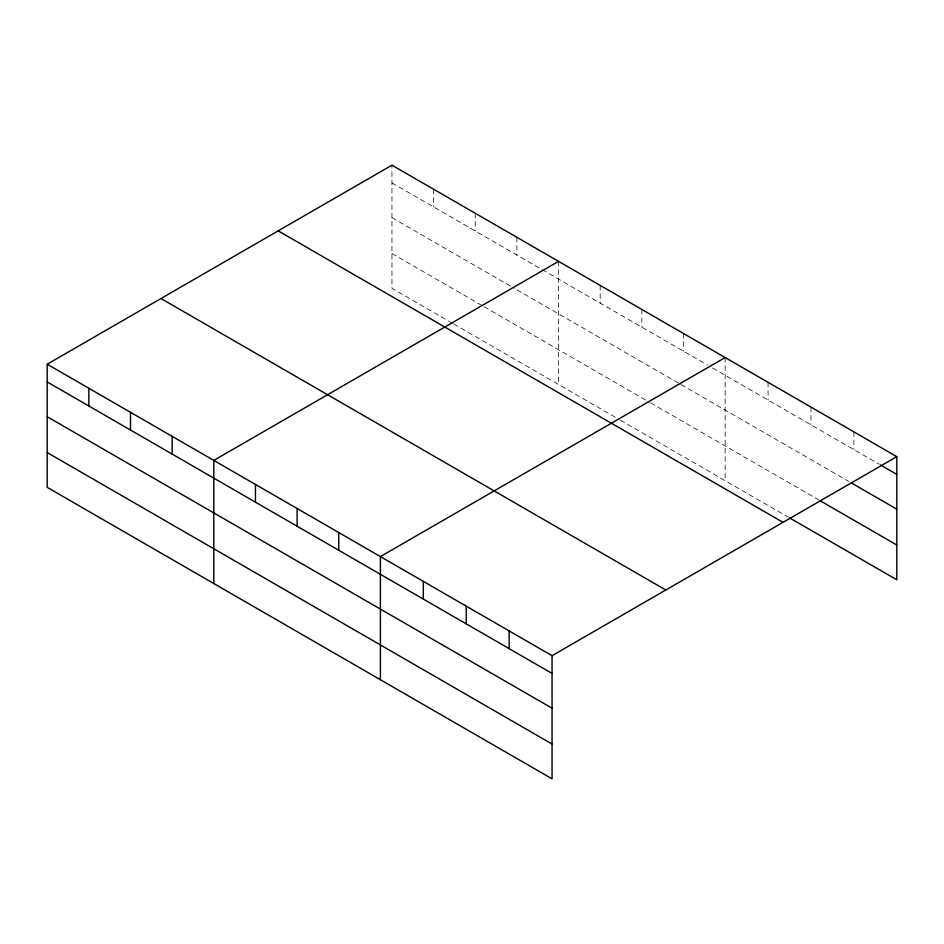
<?xml version="1.0" encoding="UTF-8"?>
<svg xmlns="http://www.w3.org/2000/svg" width="944" height="944" viewBox="0 0 944 944"><rect width="100%" height="100%" fill="white"/><g stroke="black" fill="none" stroke-linecap="round" stroke-linejoin="round"><path stroke-width="0.71" stroke-dasharray="4.72 3.54" d="M452.53 323.285L391.949 288.309L391.949 165.176M391.949 182.9L540.877 268.887M542.139 269.618L707.481 365.068M712.531 367.983L879.135 464.177M391.949 217.686L514.374 288.368M516.899 289.832L679.715 383.83M680.978 384.55L848.833 481.475M391.949 253.523L482.821 305.986M484.083 306.717L649.425 402.179M650.687 402.911L818.542 499.824M453.793 324.016L619.134 419.478M620.397 420.198L788.252 517.123M853.883 431.88L853.883 449.604M810.979 407.1L810.979 424.824M768.062 382.332L768.062 400.044M725.145 357.552L725.145 480.685M683.503 333.503L683.503 351.227M641.849 309.455L641.849 327.179M600.195 285.407L600.195 303.13M558.553 261.37L558.553 384.491M516.899 237.322L516.899 255.045M475.245 213.273L475.245 230.997M433.591 189.225L433.591 206.948"/><path stroke-width="1.42" d="M789.514 517.843L896.8 579.781L896.8 456.648L391.949 165.176L47.2 364.219L47.2 487.352L552.051 778.824L552.051 655.691L47.2 364.219M558.553 261.37L213.804 460.401L213.804 583.534M725.145 357.552L380.408 556.582L380.408 679.715M552.051 655.691L896.8 456.648M880.398 464.908L896.8 474.372M851.358 482.927L896.8 509.158M819.805 500.556L896.8 544.995M278.185 230.855L783.036 522.339M160.964 298.528L665.815 590.012M47.2 381.942L552.051 673.414M47.2 416.717L552.051 708.201M47.2 452.565L552.051 744.037M509.146 630.911L509.146 648.634M466.23 606.142L466.23 623.866M423.313 581.362L423.313 599.086M338.754 532.546L338.754 550.269M297.1 508.497L297.1 526.221M255.458 484.449L255.458 502.173M172.15 436.352L172.15 454.076M130.496 412.304L130.496 430.027M88.854 388.255L88.854 405.979"/></g></svg>
